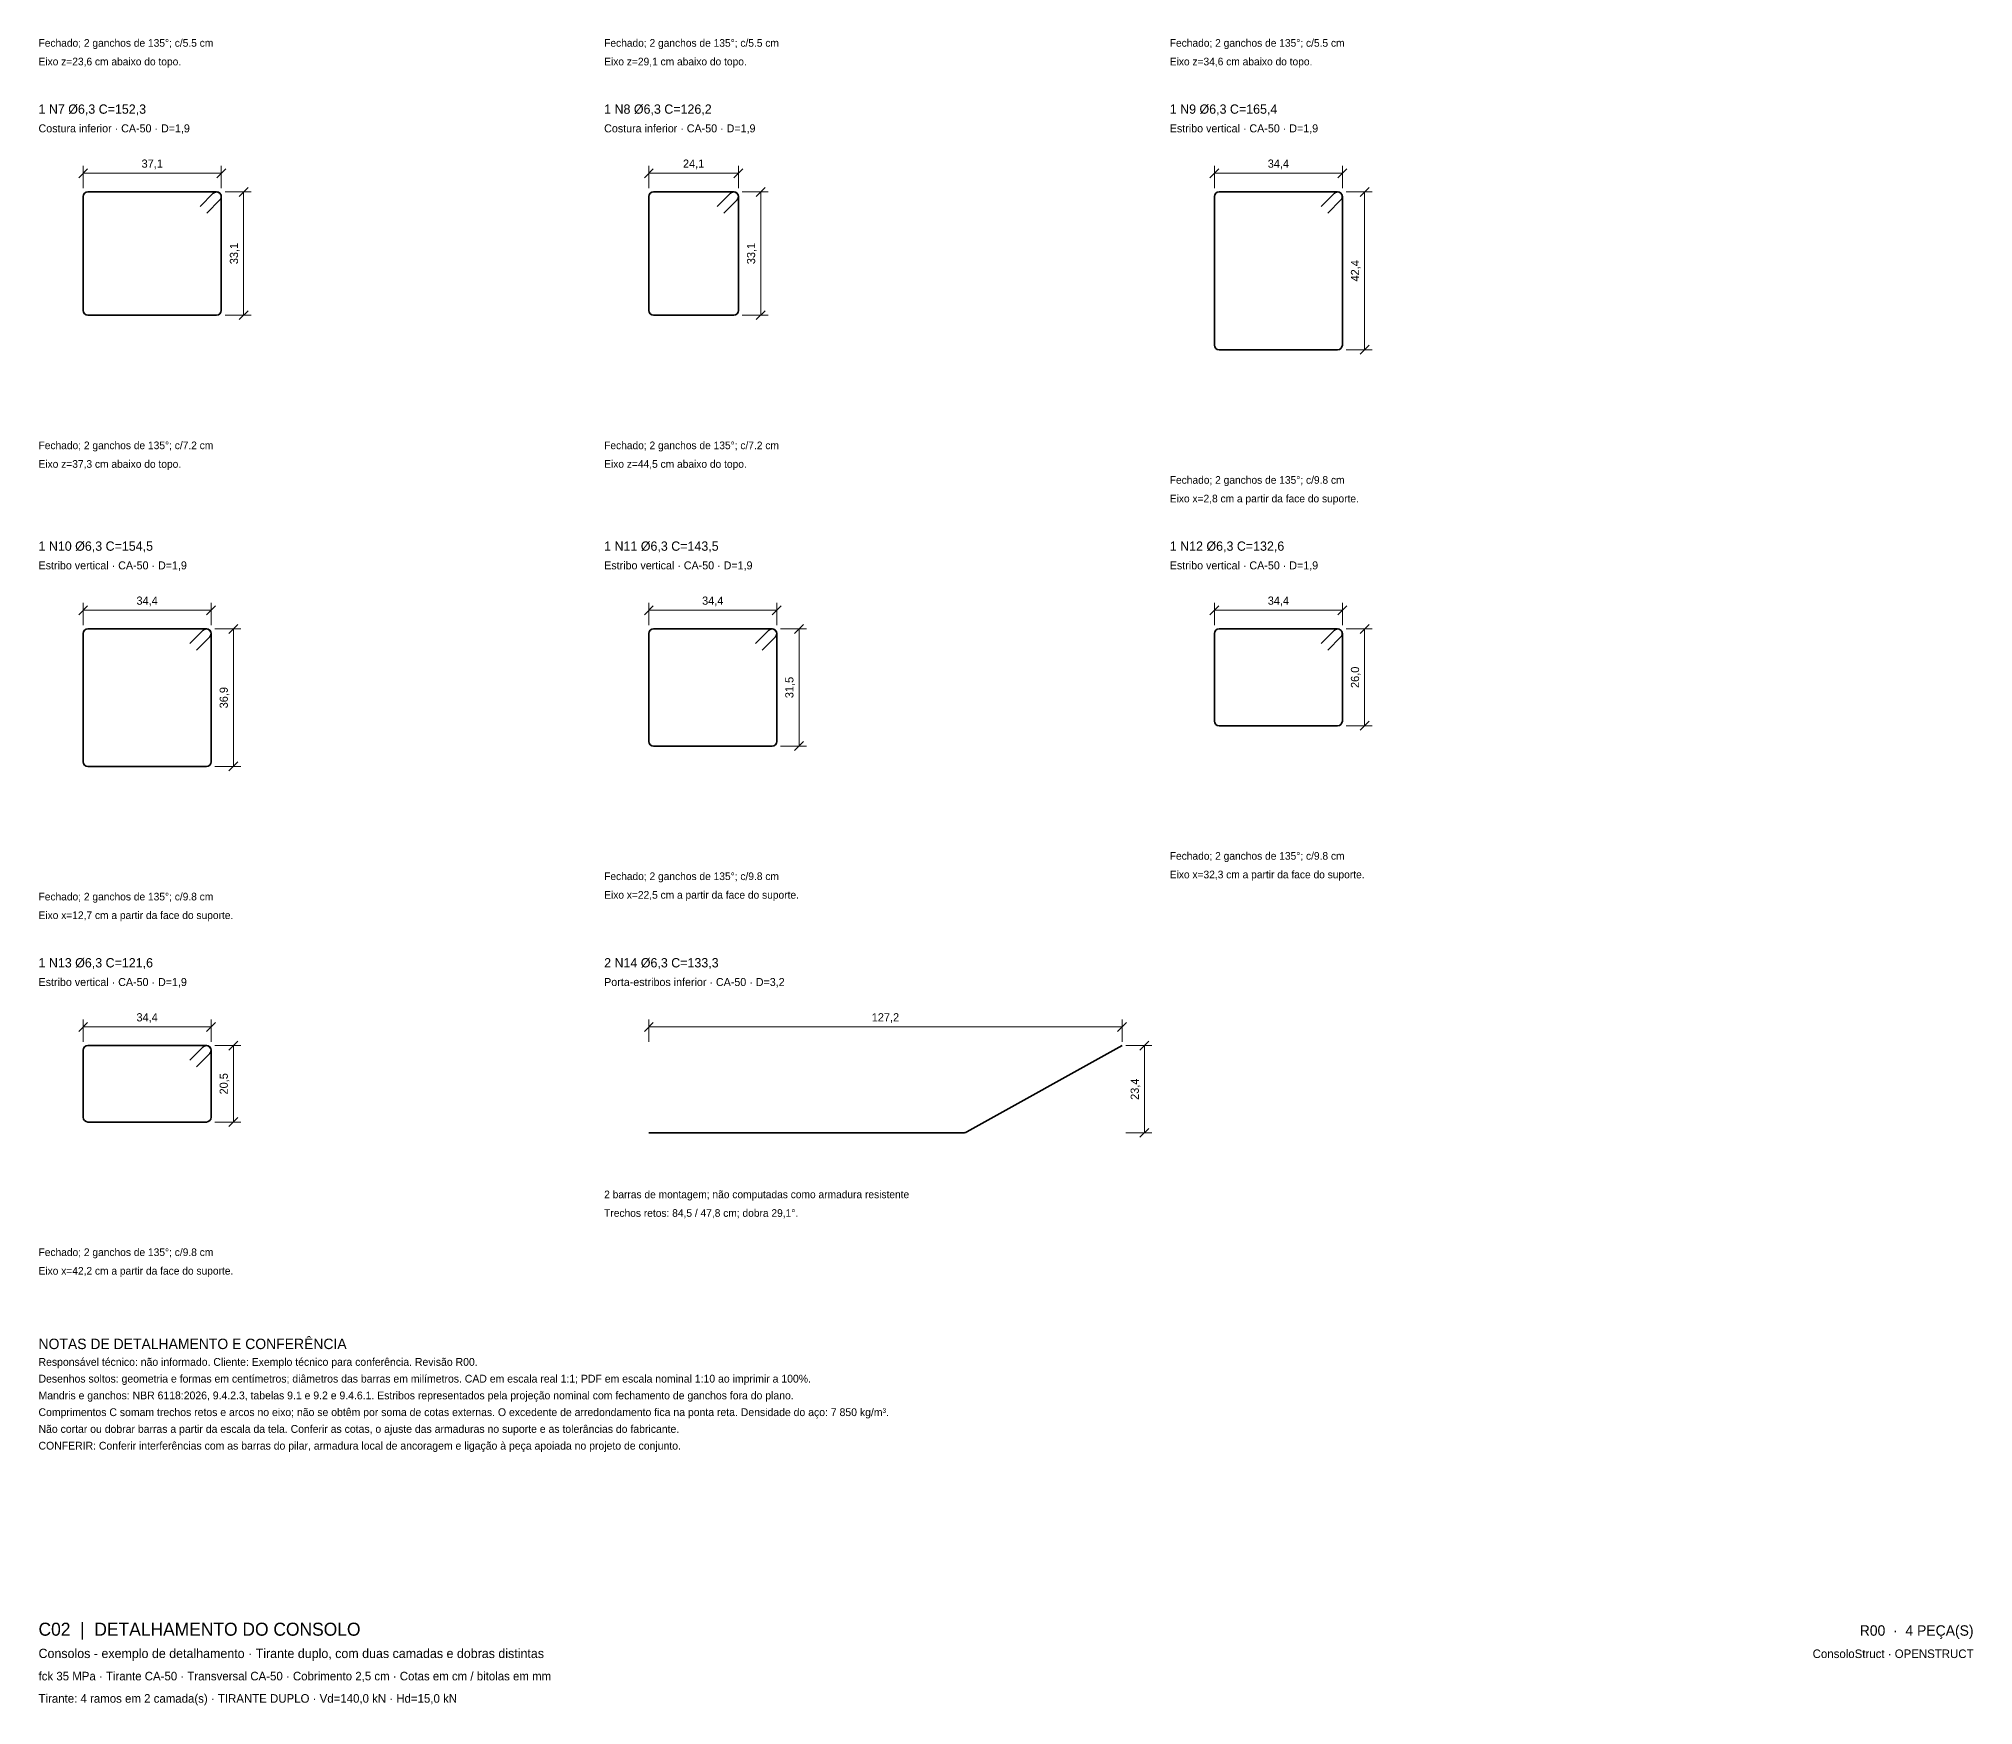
# Model space of a CAD drawing. Header units: centimetres. Extents: x 10 to 530, y -1860 to -4.
# Drawn here: x 10 to 530, y -926 to -478 of the extents above; entities that cross this region are included whole.
import ezdxf
from ezdxf.enums import TextEntityAlignment as Align

# ---------------------------------------------------------------- set-up
doc = ezdxf.new("R2010")
doc.units = ezdxf.units.CM
for name, color, linetype, lineweight in [('ARMADURAS', 5, 'CONTINUOUS', 35), ('COTAS', 8, 'CONTINUOUS', 13), ('TEXTOS', 7, 'CONTINUOUS', 13)]:
    doc.layers.add(name, color=color, linetype=linetype, lineweight=lineweight)

msp = doc.modelspace()

# ---------------------------------------------------------------- linework, layer by layer
at = {"layer": 'ARMADURAS'}
for p, q in [((57.85156, -519.22), (23.26, -519.22)), ((56.96061, -519.58905), (53.42507, -523.12458)), ((196.815, -519.22), (175.26, -519.22)), ((195.92405, -519.58905), (192.38851, -523.12458)), ((359.11, -519.22), (327.26, -519.22)), ((358.21905, -519.58905), (354.68351, -523.12458)), ((22, -520.48), (22, -551.07)), ((55.20698, -524.90649), (58.74251, -521.37095)), ((59.11156, -551.07), (59.11156, -520.48)), ((174, -520.48), (174, -551.07)), ((194.17042, -524.90649), (197.70595, -521.37095)), ((198.075, -551.07), (198.075, -520.48)), ((326, -520.48), (326, -560.36087)), ((356.46542, -524.90649), (360.00095, -521.37095)), ((360.37, -560.36087), (360.37, -520.48)), ((23.26, -552.33), (57.85156, -552.33)), ((175.26, -552.33), (196.815, -552.33)), ((327.26, -561.62087), (359.11, -561.62087)), ((22, -637.88087), (22, -672.29368)), ((55.11, -636.62087), (23.26, -636.62087)), ((54.21905, -636.98991), (50.68351, -640.52545)), ((52.46542, -642.30736), (56.00095, -638.77182)), ((56.37, -672.29368), (56.37, -637.88087)), ((174, -637.88087), (174, -666.82562)), ((207.11, -636.62087), (175.26, -636.62087)), ((206.21905, -636.98991), (202.68351, -640.52545)), ((204.46542, -642.30736), (208.00095, -638.77182)), ((208.37, -666.82562), (208.37, -637.88087)), ((326, -637.88087), (326, -661.35757)), ((359.11, -636.62087), (327.26, -636.62087)), ((358.21905, -636.98991), (354.68351, -640.52545)), ((356.46542, -642.30736), (360.00095, -638.77182)), ((360.37, -661.35757), (360.37, -637.88087)), ((327.26, -662.61757), (359.11, -662.61757)), ((175.26, -668.08562), (207.11, -668.08562)), ((23.26, -673.55368), (55.11, -673.55368)), ((55.11, -748.55368), (23.26, -748.55368)), ((259.42812, -771.75195), (301.185, -748.55368)), ((22, -749.81368), (22, -767.82232)), ((54.21905, -748.92272), (50.68351, -752.45826)), ((52.46542, -754.24017), (56.00095, -750.70463)), ((56.37, -767.82232), (56.37, -749.81368)), ((23.26, -769.08232), (55.11, -769.08232)), ((174, -771.98979), (258.51025, -771.98979))]:
    msp.add_line(p, q, dxfattribs=at)
for centre, radius, start, end in [((23.26, -520.48), 1.26, 90, 180), ((57.85156, -520.48), 1.26, 0, 135), ((57.85156, -520.48), 1.26, 315, 90), ((175.26, -520.48), 1.26, 90, 180), ((196.815, -520.48), 1.26, 0, 135), ((196.815, -520.48), 1.26, 315, 90), ((327.26, -520.48), 1.26, 90, 180), ((359.11, -520.48), 1.26, 0, 135), ((359.11, -520.48), 1.26, 315, 90), ((23.26, -551.07), 1.26, 180, 270), ((57.85156, -551.07), 1.26, 270, 0), ((175.26, -551.07), 1.26, 180, 270), ((196.815, -551.07), 1.26, 270, 0), ((327.26, -560.36087), 1.26, 180, 270), ((359.11, -560.36087), 1.26, 270, 0), ((23.26, -637.88087), 1.26, 90, 180), ((55.11, -637.88087), 1.26, 0, 135), ((55.11, -637.88087), 1.26, 315, 90), ((175.26, -637.88087), 1.26, 90, 180), ((207.11, -637.88087), 1.26, 0, 135), ((207.11, -637.88087), 1.26, 315, 90), ((327.26, -637.88087), 1.26, 90, 180), ((359.11, -637.88087), 1.26, 0, 135), ((359.11, -637.88087), 1.26, 315, 90), ((327.26, -661.35757), 1.26, 180, 270), ((359.11, -661.35757), 1.26, 270, 0), ((175.26, -666.82562), 1.26, 180, 270), ((207.11, -666.82562), 1.26, 270, 0), ((23.26, -672.29368), 1.26, 180, 270), ((55.11, -672.29368), 1.26, 270, 0), ((23.26, -749.81368), 1.26, 90, 180), ((55.11, -749.81368), 1.26, 0, 135), ((55.11, -749.81368), 1.26, 315, 90), ((23.26, -767.82232), 1.26, 180, 270), ((55.11, -767.82232), 1.26, 270, 0), ((258.51025, -770.09979), 1.89, 270, 299.0546)]:
    msp.add_arc(centre, radius, start, end, dxfattribs=at)
at = {"layer": 'COTAS'}
for p, q in [((20.8, -515.42), (23.2, -513.02)), ((22, -518.22), (22, -512.22)), ((22, -514.22), (59.11156, -514.22)), ((57.91156, -515.42), (60.31156, -513.02)), ((59.11156, -518.22), (59.11156, -512.22)), ((172.8, -515.42), (175.2, -513.02)), ((174, -518.22), (174, -512.22)), ((174, -514.22), (198.075, -514.22)), ((196.875, -515.42), (199.275, -513.02)), ((198.075, -518.22), (198.075, -512.22)), ((324.8, -515.42), (327.2, -513.02)), ((326, -518.22), (326, -512.22)), ((326, -514.22), (360.37, -514.22)), ((359.17, -515.42), (361.57, -513.02)), ((360.37, -518.22), (360.37, -512.22)), ((60.11156, -519.22), (67.11156, -519.22)), ((63.91156, -520.42), (66.31156, -518.02)), ((65.11156, -519.22), (65.11156, -552.33)), ((199.075, -519.22), (206.075, -519.22)), ((202.875, -520.42), (205.275, -518.02)), ((204.075, -519.22), (204.075, -552.33)), ((361.37, -519.22), (368.37, -519.22)), ((365.17, -520.42), (367.57, -518.02)), ((366.37, -519.22), (366.37, -561.62087)), ((60.11156, -552.33), (67.11156, -552.33)), ((63.91156, -553.53), (66.31156, -551.13)), ((199.075, -552.33), (206.075, -552.33)), ((202.875, -553.53), (205.275, -551.13)), ((365.17, -562.82087), (367.57, -560.42087)), ((361.37, -561.62087), (368.37, -561.62087)), ((20.8, -632.82087), (23.2, -630.42087)), ((22, -635.62087), (22, -629.62087)), ((22, -631.62087), (56.37, -631.62087)), ((55.17, -632.82087), (57.57, -630.42087)), ((56.37, -635.62087), (56.37, -629.62087)), ((172.8, -632.82087), (175.2, -630.42087)), ((174, -635.62087), (174, -629.62087)), ((174, -631.62087), (208.37, -631.62087)), ((207.17, -632.82087), (209.57, -630.42087)), ((208.37, -635.62087), (208.37, -629.62087)), ((324.8, -632.82087), (327.2, -630.42087)), ((326, -635.62087), (326, -629.62087)), ((326, -631.62087), (360.37, -631.62087)), ((359.17, -632.82087), (361.57, -630.42087)), ((360.37, -635.62087), (360.37, -629.62087)), ((57.37, -636.62087), (64.37, -636.62087)), ((61.17, -637.82087), (63.57, -635.42087)), ((62.37, -636.62087), (62.37, -673.55368)), ((209.37, -636.62087), (216.37, -636.62087)), ((213.17, -637.82087), (215.57, -635.42087)), ((214.37, -636.62087), (214.37, -668.08562)), ((361.37, -636.62087), (368.37, -636.62087)), ((365.17, -637.82087), (367.57, -635.42087)), ((366.37, -636.62087), (366.37, -662.61757)), ((361.37, -662.61757), (368.37, -662.61757)), ((365.17, -663.81757), (367.57, -661.41757)), ((209.37, -668.08562), (216.37, -668.08562)), ((213.17, -669.28562), (215.57, -666.88562)), ((57.37, -673.55368), (64.37, -673.55368)), ((61.17, -674.75368), (63.57, -672.35368)), ((20.8, -744.75368), (23.2, -742.35368)), ((22, -747.55368), (22, -741.55368)), ((55.17, -744.75368), (57.57, -742.35368)), ((56.37, -747.55368), (56.37, -741.55368)), ((172.8, -744.75368), (175.2, -742.35368)), ((174, -747.55368), (174, -741.55368)), ((299.985, -744.75368), (302.385, -742.35368)), ((301.185, -747.55368), (301.185, -741.55368)), ((22, -743.55368), (56.37, -743.55368)), ((57.37, -748.55368), (64.37, -748.55368)), ((61.17, -749.75368), (63.57, -747.35368)), ((62.37, -748.55368), (62.37, -769.08232)), ((174, -743.55368), (301.185, -743.55368)), ((302.185, -748.55368), (309.185, -748.55368)), ((305.985, -749.75368), (308.385, -747.35368)), ((307.185, -748.55368), (307.185, -771.98979)), ((57.37, -769.08232), (64.37, -769.08232)), ((61.17, -770.28232), (63.57, -767.88232)), ((302.185, -771.98979), (309.185, -771.98979)), ((305.985, -773.18979), (308.385, -770.78979))]:
    msp.add_line(p, q, dxfattribs=at)

# ---------------------------------------------------------------- texts
for s, p in [('37,1', (40.55578, -512.72)), ('24,1', (186.0375, -512.72)), ('34,4', (343.185, -512.72)), ('34,4', (39.185, -630.12087)), ('34,4', (191.185, -630.12087)), ('34,4', (343.185, -630.12087)), ('34,4', (39.185, -742.05368)), ('127,2', (237.5925, -742.05368))]:
    msp.add_text(s, height=2.2, dxfattribs=at).set_placement(p, align=Align.CENTER)
for s, p in [('33,1', (63.61156, -535.775)), ('33,1', (202.575, -535.775)), ('42,4', (364.87, -540.42043)), ('31,5', (212.87, -652.35324)), ('26,0', (364.87, -649.61922)), ('36,9', (60.87, -655.08727)), ('20,5', (60.87, -758.818)), ('23,4', (305.685, -760.27173))]:
    msp.add_text(s, height=2.2, rotation=90, dxfattribs=at).set_placement(p, align=Align.CENTER)
at = {"layer": 'TEXTOS'}
for s, height, p in [('Fechado; 2 ganchos de 135°; c/5.5 cm', 2.05, (10, -480.22)), ('Fechado; 2 ganchos de 135°; c/5.5 cm', 2.05, (162, -480.22)), ('Fechado; 2 ganchos de 135°; c/5.5 cm', 2.05, (314, -480.22)), ('Eixo z=23,6 cm abaixo do topo.', 2.05, (10, -485.22)), ('Eixo z=29,1 cm abaixo do topo.', 2.05, (162, -485.22)), ('Eixo z=34,6 cm abaixo do topo.', 2.05, (314, -485.22)), ('1 N7 Ø6,3 C=152,3', 2.5, (10, -498.22)), ('1 N8 Ø6,3 C=126,2', 2.5, (162, -498.22)), ('1 N9 Ø6,3 C=165,4', 2.5, (314, -498.22)), ('Costura inferior · CA-50 · D=1,9', 2.15, (10, -503.22)), ('Costura inferior · CA-50 · D=1,9', 2.15, (162, -503.22)), ('Estribo vertical · CA-50 · D=1,9', 2.15, (314, -503.22)), ('Fechado; 2 ganchos de 135°; c/7.2 cm', 2.05, (10, -588.33)), ('Fechado; 2 ganchos de 135°; c/7.2 cm', 2.05, (162, -588.33)), ('Eixo z=37,3 cm abaixo do topo.', 2.05, (10, -593.33)), ('Eixo z=44,5 cm abaixo do topo.', 2.05, (162, -593.33)), ('Fechado; 2 ganchos de 135°; c/9.8 cm', 2.05, (314, -597.62087)), ('Eixo x=2,8 cm a partir da face do suporte.', 2.05, (314, -602.62087)), ('1 N10 Ø6,3 C=154,5', 2.5, (10, -615.62087)), ('1 N11 Ø6,3 C=143,5', 2.5, (162, -615.62087)), ('1 N12 Ø6,3 C=132,6', 2.5, (314, -615.62087)), ('Estribo vertical · CA-50 · D=1,9', 2.15, (10, -620.62087)), ('Estribo vertical · CA-50 · D=1,9', 2.15, (162, -620.62087)), ('Estribo vertical · CA-50 · D=1,9', 2.15, (314, -620.62087)), ('Fechado; 2 ganchos de 135°; c/9.8 cm', 2.05, (314, -698.61757)), ('Eixo x=32,3 cm a partir da face do suporte.', 2.05, (314, -703.61757)), ('Fechado; 2 ganchos de 135°; c/9.8 cm', 2.05, (162, -704.08562)), ('Eixo x=22,5 cm a partir da face do suporte.', 2.05, (162, -709.08562)), ('Fechado; 2 ganchos de 135°; c/9.8 cm', 2.05, (10, -709.55368)), ('Eixo x=12,7 cm a partir da face do suporte.', 2.05, (10, -714.55368)), ('1 N13 Ø6,3 C=121,6', 2.5, (10, -727.55368)), ('2 N14 Ø6,3 C=133,3', 2.5, (162, -727.55368)), ('Estribo vertical · CA-50 · D=1,9', 2.15, (10, -732.55368)), ('Porta-estribos inferior · CA-50 · D=3,2', 2.15, (162, -732.55368)), ('2 barras de montagem; não computadas como armadura resistente', 2.05, (162, -789.55368)), ('Trechos retos: 84,5 / 47,8 cm; dobra 29,1°.', 2.05, (162, -794.55368)), ('Fechado; 2 ganchos de 135°; c/9.8 cm', 2.05, (10, -805.08232)), ('Eixo x=42,2 cm a partir da face do suporte.', 2.05, (10, -810.08232)), ('NOTAS DE DETALHAMENTO E CONFERÊNCIA', 2.8, (10, -830.08232)), ('Responsável técnico: não informado. Cliente: Exemplo técnico para conferência. Revisão R00.', 2.1, (10, -834.58232)), ('Desenhos soltos: geometria e formas em centímetros; diâmetros das barras em milímetros. CAD em escala real 1:1; PDF em escala nominal 1:10 ao imprimir a 100%.', 2.1, (10, -839.08232)), ('Mandris e ganchos: NBR 6118:2026, 9.4.2.3, tabelas 9.1 e 9.2 e 9.4.6.1. Estribos representados pela projeção nominal com fechamento de ganchos fora do plano.', 2.1, (10, -843.58232)), ('Comprimentos C somam trechos retos e arcos no eixo; não se obtêm por soma de cotas externas. O excedente de arredondamento fica na ponta reta. Densidade do aço: 7 850 kg/m³.', 2.1, (10, -848.08232)), ('Não cortar ou dobrar barras a partir da escala da tela. Conferir as cotas, o ajuste das armaduras no suporte e as tolerâncias do fabricante.', 2.1, (10, -852.58232)), ('CONFERIR: Conferir interferências com as barras do pilar, armadura local de ancoragem e ligação à peça apoiada no projeto de conjunto.', 2.1, (10, -857.08232)), ('C02  |  DETALHAMENTO DO CONSOLO', 3.5, (10, -907.08232)), ('Consolos - exemplo de detalhamento · Tirante duplo, com duas camadas e dobras distintas', 2.5, (10, -913.08232)), ('fck 35 MPa · Tirante CA-50 · Transversal CA-50 · Cobrimento 2,5 cm · Cotas em cm / bitolas em mm', 2.3, (10, -919.08232)), ('Tirante: 4 ramos em 2 camada(s) · TIRANTE DUPLO · Vd=140,0 kN · Hd=15,0 kN', 2.3, (10, -925.08232))]:
    msp.add_text(s, height=height, dxfattribs=at).set_placement(p)
for s, height, p in [('R00  ·  4 PEÇA(S)', 2.8, (530, -907.08232)), ('ConsoloStruct · OPENSTRUCT', 2.3, (530, -913.08232))]:
    msp.add_text(s, height=height, dxfattribs=at).set_placement(p, align=Align.RIGHT)

doc.saveas('drawing.dxf')
